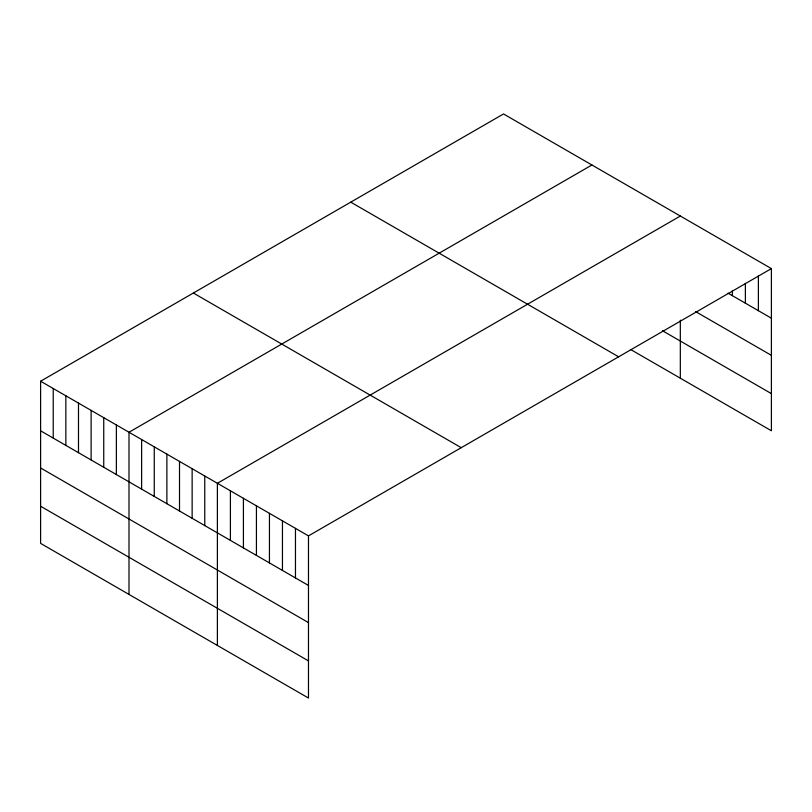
<?xml version="1.0" encoding="UTF-8"?>
<svg xmlns="http://www.w3.org/2000/svg" width="812" height="812" viewBox="0 0 812 812"><rect width="100%" height="100%" fill="white"/><g stroke="black" fill="none" stroke-linecap="round" stroke-linejoin="round"><path stroke-width="1.22" d="M40.6 381.224L308.479 535.879L308.479 698.046L40.6 543.39L40.6 381.224L503.521 113.954L771.4 268.61L771.4 430.776L630.863 349.637M591.928 164.988L128.996 432.258L128.996 594.425M680.324 216.033L217.393 483.292L217.393 645.459M308.479 535.879L771.4 268.61M728.029 293.162L771.4 318.202M695.498 311.534L771.4 355.351M662.43 330.717L771.4 393.627M350.764 202.158L618.632 356.813M193.368 293.03L461.236 447.686M40.6 430.807L308.479 585.462M40.6 467.966L308.479 622.621M40.6 506.241L308.479 660.897M758.388 275.978L758.388 310.692M745.375 283.337L745.375 303.18M732.363 290.706L732.363 295.659M680.324 320.161L680.324 378.189M295.466 528.368L295.466 577.951M282.454 520.857L282.454 570.44M269.442 513.346L269.442 562.929M256.43 505.835L256.43 555.418M243.417 498.324L243.417 547.907M230.405 490.813L230.405 540.396M204.766 476.005L204.766 525.597M192.139 468.717L192.139 518.3M179.513 461.429L179.513 511.012M166.886 454.131L166.886 503.724M154.26 446.844L154.26 496.426M141.623 439.556L141.623 489.139M116.37 424.97L116.37 474.553M103.743 417.683L103.743 467.265M91.117 410.385L91.117 459.978M78.49 403.097L78.49 452.68M65.853 395.809L65.853 445.392M53.227 388.512L53.227 438.104"/></g></svg>
